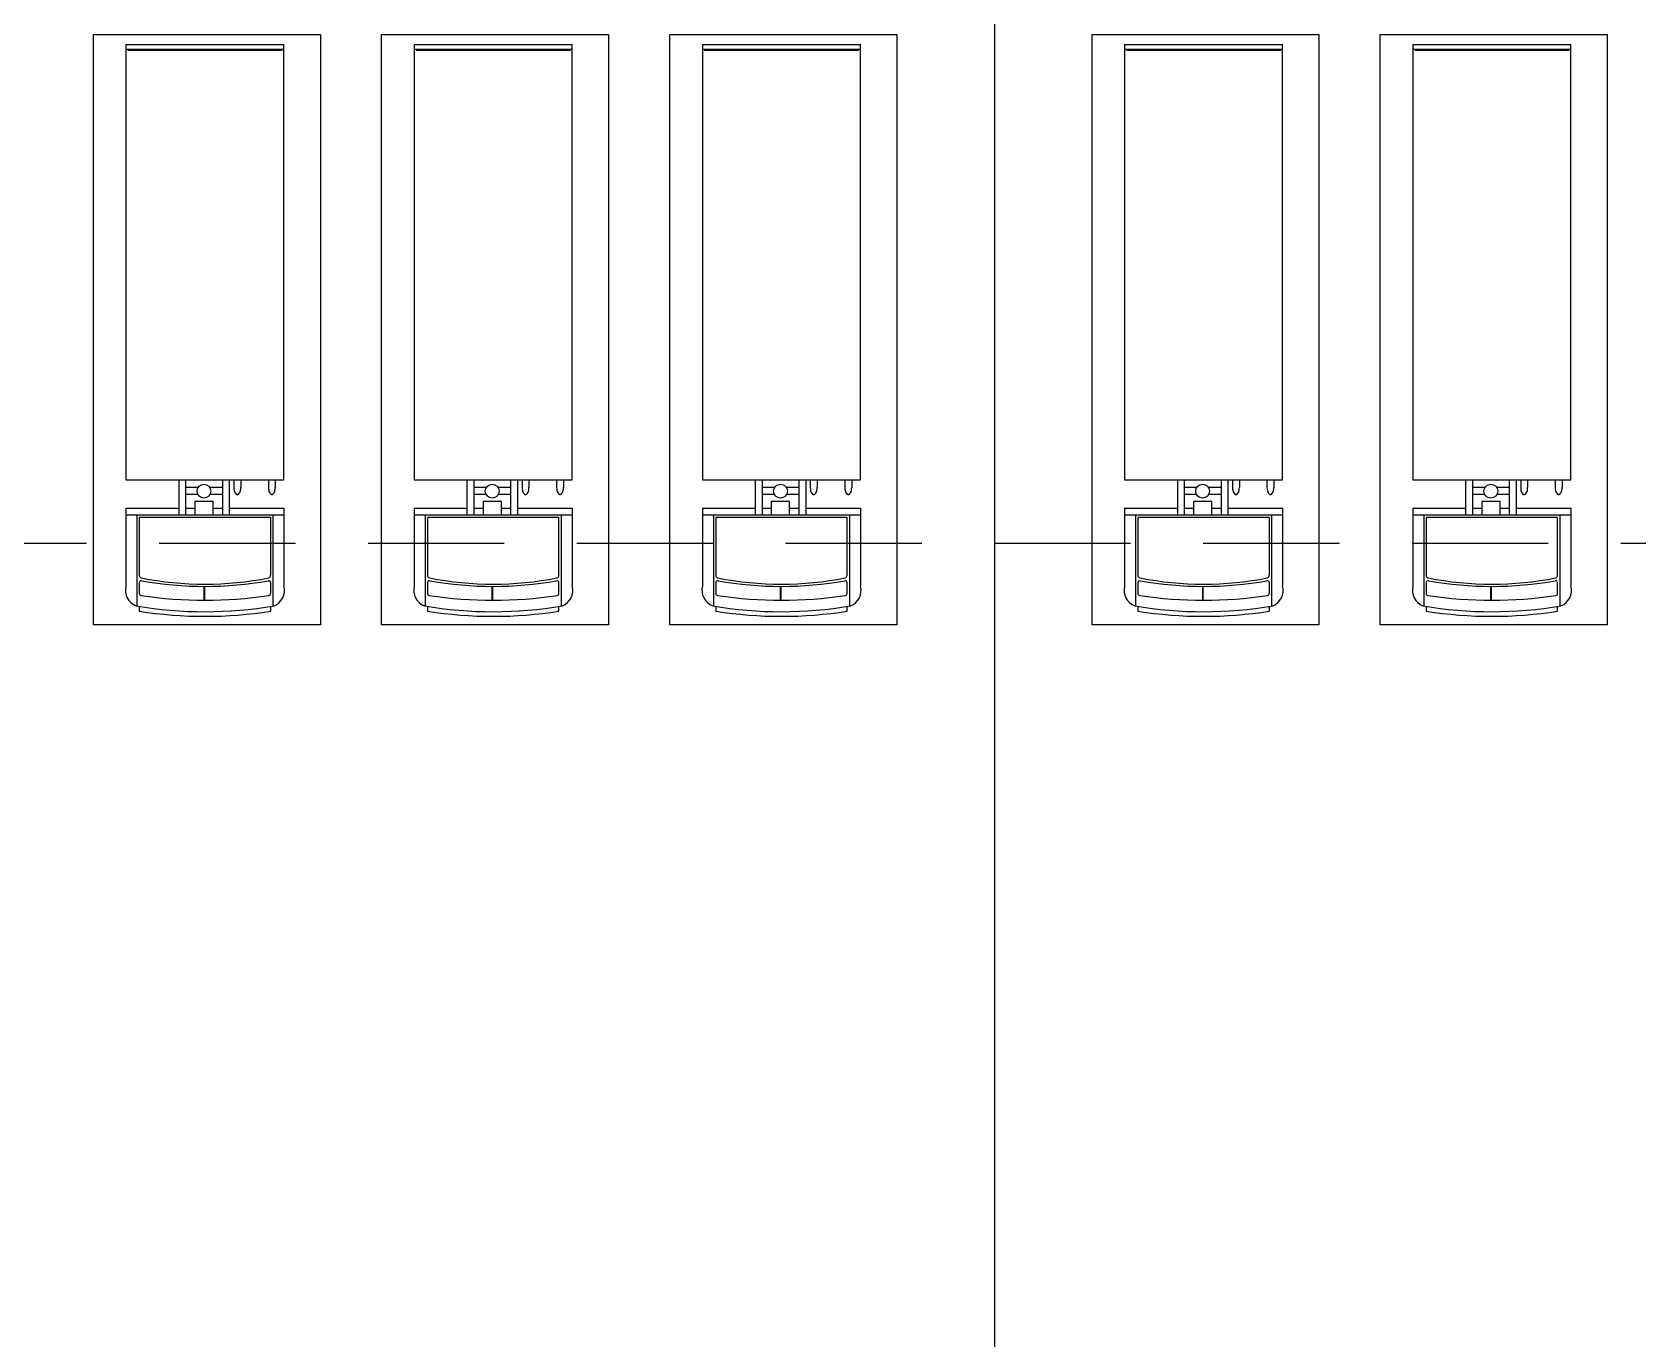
# Model space of a CAD drawing. Extents: x 152195838 to 160350639, y 364657247 to 370318102.
# Drawn here: x 158079347 to 158097035, y 364967669 to 364982060 of the extents above; entities that cross this region are included whole.
import ezdxf

# ---------------------------------------------------------------- set-up
doc = ezdxf.new("R2010")
doc.units = 0
doc.header["$MEASUREMENT"] = 0
doc.linetypes.add('HID', pattern=[2.3, 1.5, -0.8])
doc.layers.add('4A.TEC OPEN', color=9, linetype='HID')
doc.layers.add('4A.TEC 주차 확장형', color=8, linetype='CONTINUOUS')
doc.layers.add('DEFPOINT', color=135, linetype='CONTINUOUS', plot=False)

# ---------------------------------------------------------------- blocks, each defined once
blk = doc.blocks.new('3.5t p')
at = {"layer": '4A.TEC 주차 확장형', "color": 252, "linetype": 'Continuous', "ltscale": 0.8}
for p, q in [((831793, 168093), (830053, 168093)), ((830053, 168043), (831793, 168043)), ((830073, 168033), (831773, 168033)), ((830634, 163292), (830634, 162912)), ((830709, 163292), (830709, 162912)), ((831115, 163292), (831115, 162912)), ((831191, 163292), (831191, 162912)), ((831241, 163292), (831241, 163216)), ((831317, 163292), (831317, 163216)), ((831621, 163292), (831621, 163216)), ((831697, 163292), (831697, 163216)), ((830848, 163216), (830709, 163216)), ((830845, 163140), (830709, 163140)), ((831115, 163216), (830976, 163216)), ((831115, 163140), (830979, 163140)), ((830053, 162988), (830053, 162132)), ((830053, 162988), (830634, 162988)), ((831793, 162912), (830053, 162912)), ((830174, 162912), (830174, 161911)), ((830709, 162988), (830811, 162988)), ((831013, 163064), (830811, 163064)), ((830811, 163064), (830811, 162912)), ((831013, 162912), (831013, 163064)), ((831013, 162988), (831115, 162988)), ((831191, 162988), (831793, 162988)), ((831672, 162912), (831672, 161911)), ((831793, 162988), (831793, 162132)), ((830199, 162887), (830199, 162251)), ((831647, 162887), (830199, 162887)), ((831647, 162251), (831647, 162887)), ((830199, 162169), (830199, 162052)), ((830909, 162127), (830909, 161976)), ((830916, 162127), (830916, 161976)), ((831647, 162052), (831647, 162169)), ((830199, 161907), (830199, 161855)), ((831647, 161855), (831647, 161909))]:
    blk.add_line(p, q, dxfattribs=at)
for points in [[(832194, 161704), (829694, 161704), (829694, 168204), (832194, 168204), (832194, 161704)], [(830053, 168094), (830053, 163302), (831793, 163302), (831793, 168094)]]:
    blk.add_lwpolyline(points, dxfattribs=at)
for points in [[(831241, 163216, 0.051099), (831244, 163185, 0.064948), (831252, 163162, 0.104203), (831266, 163145, 0.174705), (831279, 163140, 0.174705), (831292, 163145, 0.104203), (831306, 163162, 0.064948), (831314, 163185, 0.051099), (831317, 163216, 0.051099)], [(831621, 163216, 0.051099), (831625, 163185, 0.064948), (831633, 163162, 0.104203), (831647, 163145, 0.174705), (831659, 163140, 0.174705), (831672, 163145, 0.104203), (831686, 163162, 0.064948), (831694, 163185, 0.051099), (831697, 163216, 0.051099)]]:
    blk.add_lwpolyline(points, format="xyb", dxfattribs=at)
blk.add_circle((830912, 163176), 76, dxfattribs=at)
for centre, radius, start, end in [((830229, 162251), 30.4, 180, 252.8798), ((830923, 165753), 3601, 258.7499, 281.2501), ((831616, 162251), 30.4, 287.1202, 0), ((830230, 162085), 183, 165.195, 249.531), ((830219, 162169), 20.3, 74.6987, 180), ((830224, 162052), 25.3, 180, 257.1872), ((830923, 166787), 4812, 261.5853, 278.4147), ((830923, 166143), 4015, 259.9852, 280.0148), ((831626, 162169), 20.3, 0, 105.3013), ((831621, 162052), 25.3, 282.8128, 0), ((831619, 162083), 181, 291.094, 15.8038), ((830922, 166309), 4460, 260.24, 279.8362), ((830923, 166473), 4675, 261.0922, 278.9078)]:
    blk.add_arc(centre, radius, start, end, dxfattribs=at)
blk = doc.blocks.new('A$C111325cc')
at = {"layer": 'DEFPOINT'}
blk.add_line((226276, 244000), (226276, 0), dxfattribs=at)

msp = doc.modelspace()

# ---------------------------------------------------------------- linework, layer by layer
at = {"layer": '4A.TEC OPEN', "ltscale": 1000, "flags": 128}
msp.add_lwpolyline([(157999347.0046, 364982431.8958), (157999347.0046, 364976431.8958), (158112547.0046, 364976431.8958), (158112547.0046, 364982431.8958)], dxfattribs=at)

# ---------------------------------------------------------------- block references
at = {"layer": '4A.TEC 주차 확장형', "color": 252}
for p in [(157250327.981, 364813828.0344), (157253502.981, 364813828.0344), (157256677.981, 364813828.0344), (157261327.981, 364813828.0344), (157264502.981, 364813828.0344)]:
    msp.add_blockref('3.5t p', p, dxfattribs=at)
at = {"layer": 'DEFPOINT'}
msp.add_blockref('A$C111325cc', (157863670.7413, 364896968.7328), dxfattribs=at)

doc.saveas('drawing.dxf')
